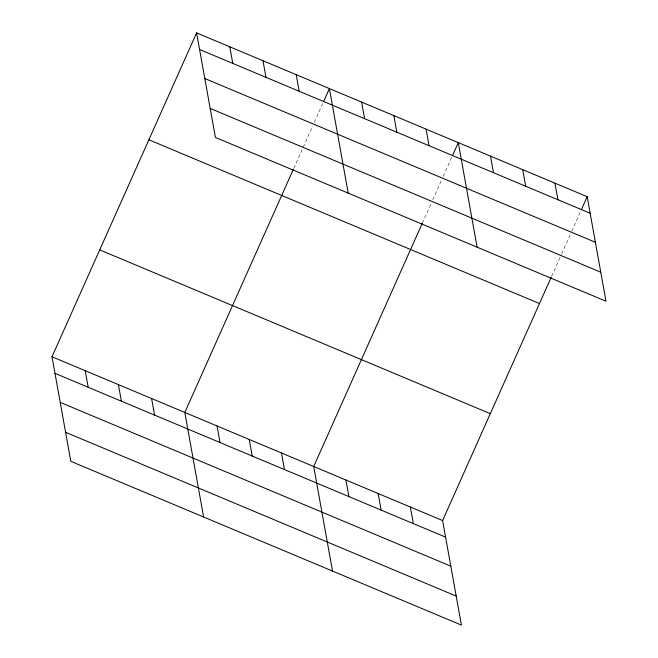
<?xml version="1.0" encoding="UTF-8"?>
<svg xmlns="http://www.w3.org/2000/svg" width="658" height="658" viewBox="0 0 658 658"><rect width="100%" height="100%" fill="white"/><g stroke="black" fill="none" stroke-linecap="round" stroke-linejoin="round"><path stroke-width="0.49" stroke-dasharray="3.29 2.47" d="M293.813 168.275L312.649 126.089M314.327 122.339L323.111 102.648M422.296 223.259L431.08 203.569M432.758 199.818L441.543 180.136M443.221 176.385L452.005 156.694M551.61 276.368L561.233 254.811M561.652 253.873L570.856 233.245M571.695 231.369L580.488 211.679"/><path stroke-width="0.99" d="M551.19 277.306L442.595 520.552L461.406 625.1L70.817 461.324L52.007 356.768L196.594 32.9L587.183 196.676L605.993 301.232L215.405 137.448L196.594 32.9M293.402 169.213L184.808 412.459L203.618 517.007M323.53 101.71L329.395 88.583L348.205 193.131M422.296 223.259L313.702 466.506L332.512 571.054M452.424 155.757L458.289 142.63L477.099 247.186M581.318 209.803L587.183 196.676M199.571 49.482L590.168 213.258M204.794 78.508L595.391 242.292M210.182 108.422L600.77 272.198M148.881 139.776L539.47 303.56M99.72 249.892L490.309 413.676M52.007 356.768L442.595 520.552M54.992 373.349L445.581 537.125M60.215 402.375L450.804 566.16M65.594 432.29L456.183 596.066M554.957 183.171L557.943 199.744M522.732 169.657L525.717 186.239M490.514 156.143L493.492 172.725M426.063 129.124L429.049 145.698M393.838 115.611L396.823 132.184M361.612 102.097L364.598 118.679M410.37 507.038L413.356 523.62M378.153 493.525L381.13 510.106M296.19 74.667L299.176 91.24M345.927 480.011L348.913 496.593M262.994 60.742L265.972 77.323M229.79 46.825L232.776 63.398M281.476 452.992L284.462 469.573M249.259 439.478L252.236 456.06M217.033 425.965L220.011 442.546M151.611 398.534L154.589 415.116M118.407 384.609L121.393 401.191M85.211 370.693L88.188 387.274"/></g></svg>
